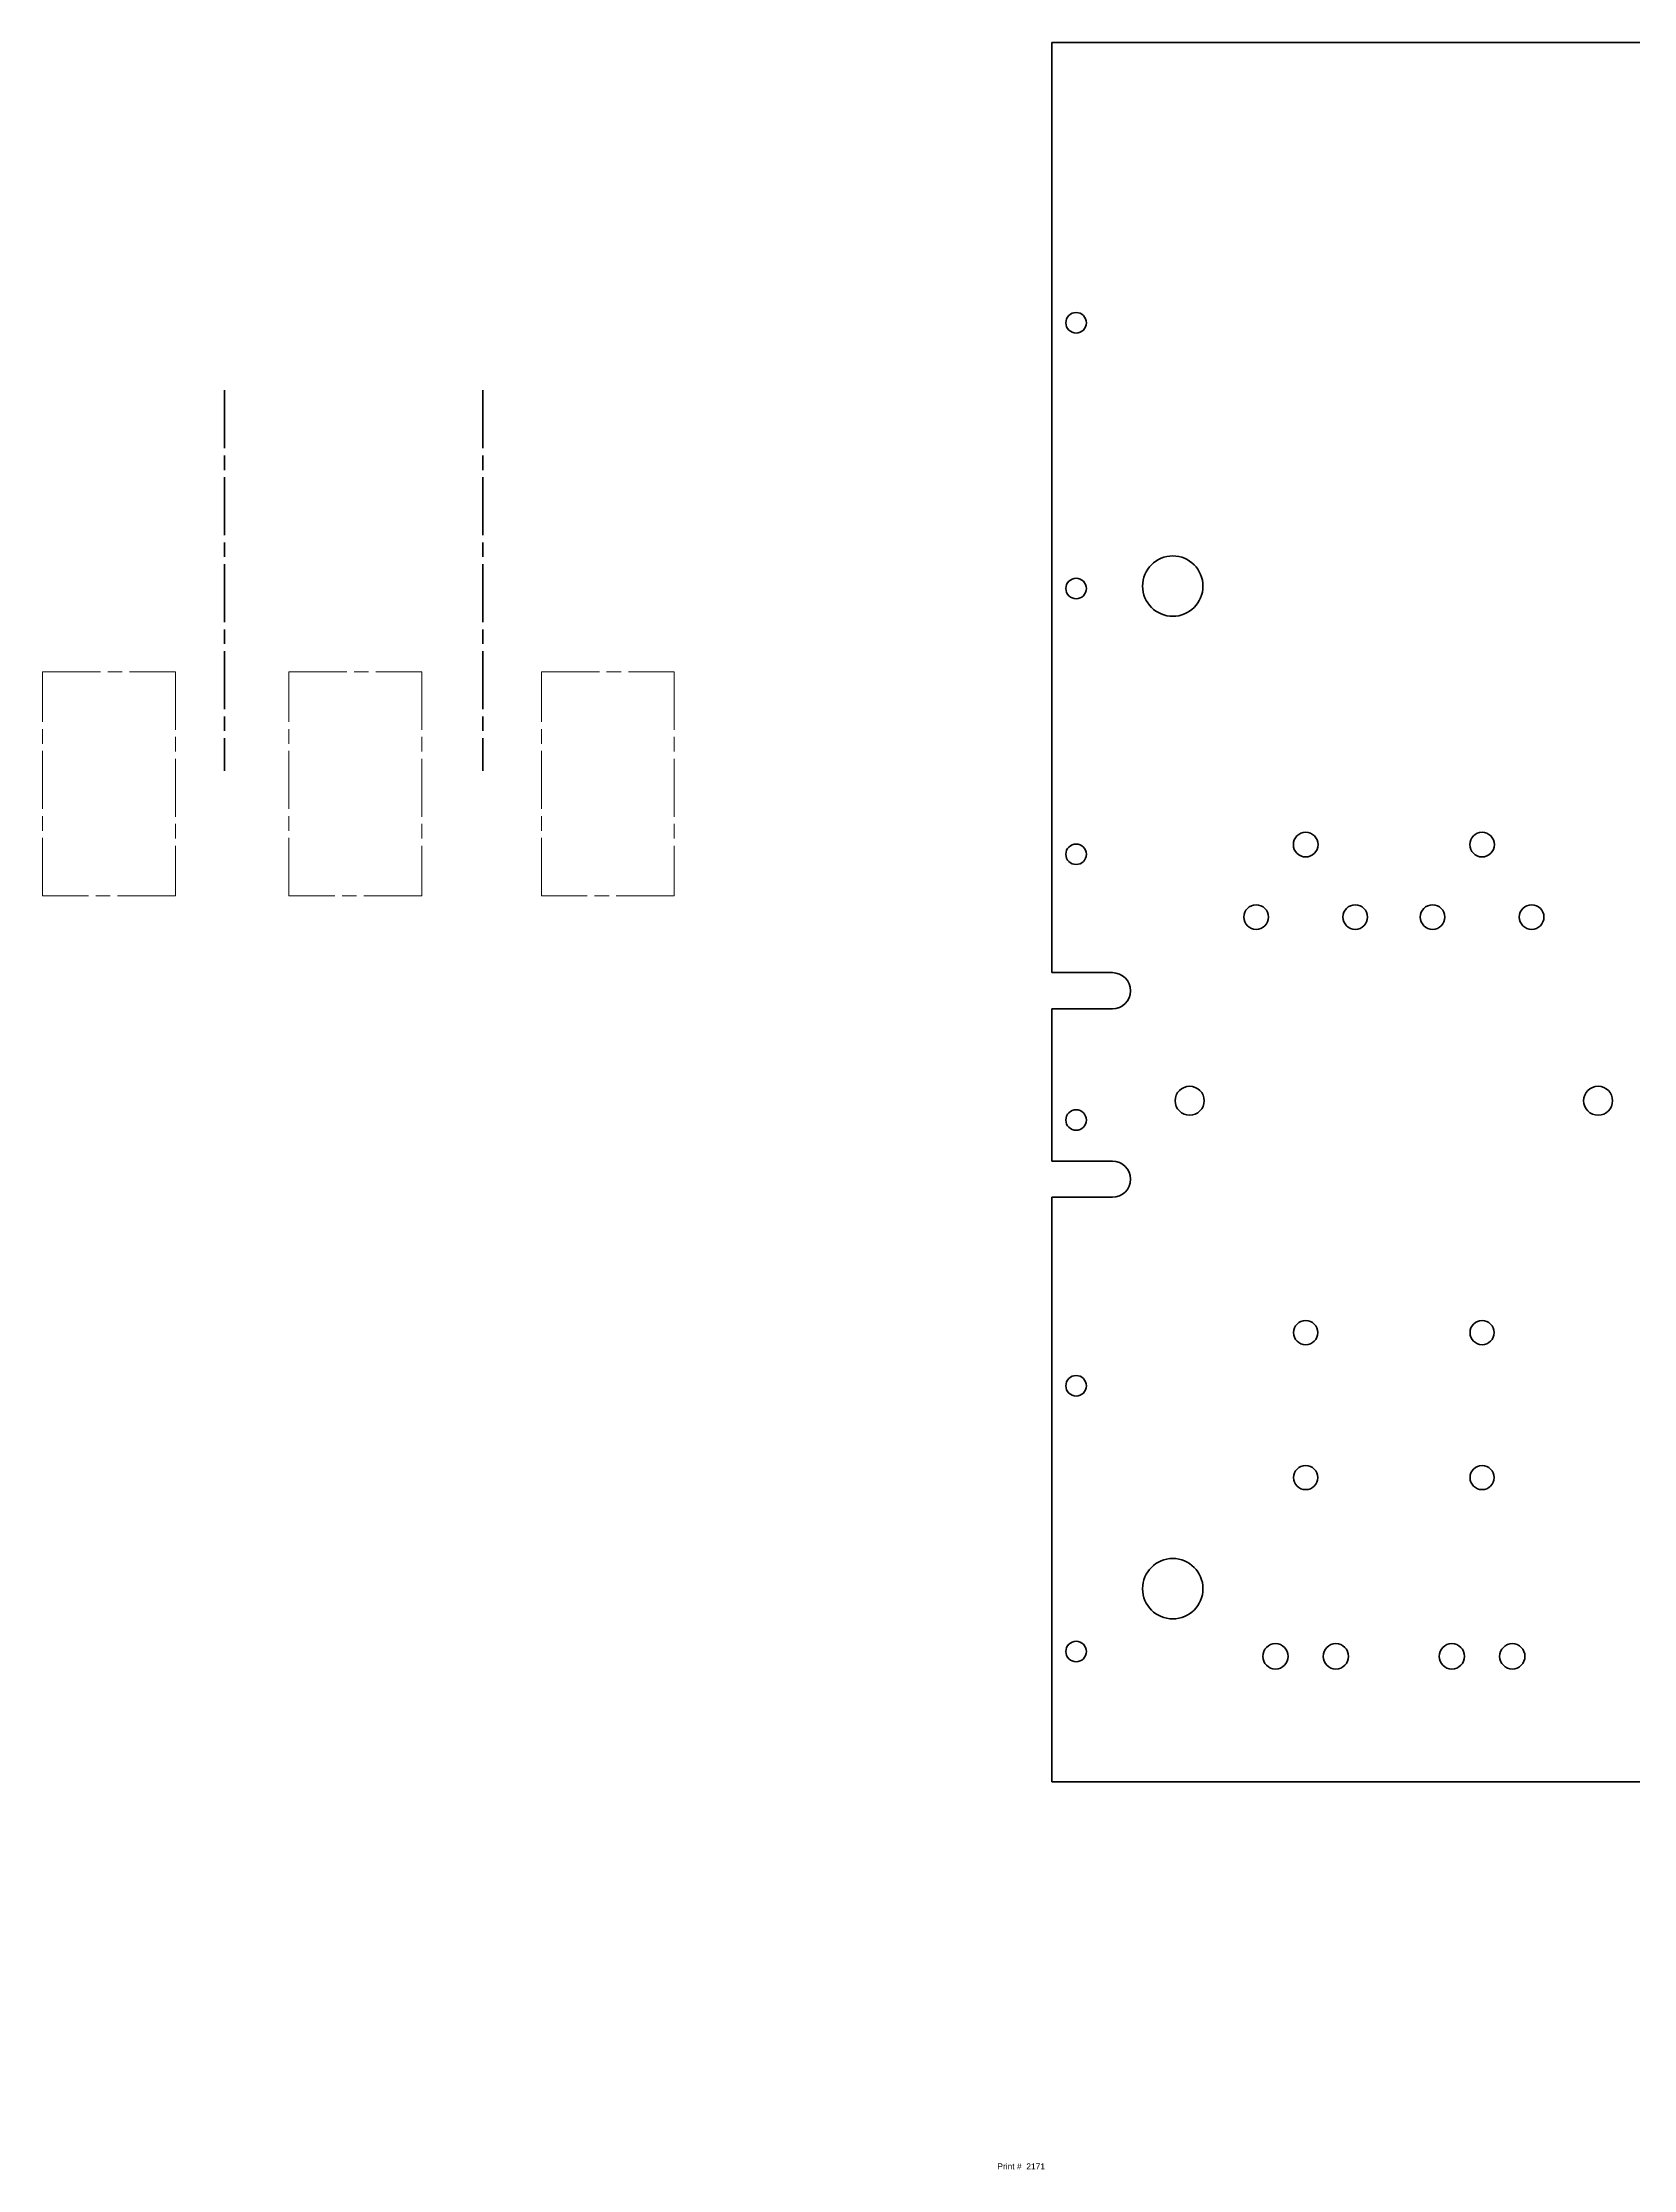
# Model space of a CAD drawing. Header units: millimetres. Extents: x -198 to 1135, y -25 to 856.
# Drawn here: x -198 to 461, y -25 to 856 of the extents above; entities that cross this region are included whole.
import ezdxf

# ---------------------------------------------------------------- set-up
doc = ezdxf.new("R2010")
doc.units = ezdxf.units.MM
doc.linetypes.add('ACAD_ISO08W100', pattern=[36, 24, -3, 6, -3])
for name, color, linetype, lineweight in [('Sketch Lines', 255, 'Continuous', 25), ('Symbols', 255, 'Continuous', 25), ('Text', 5, 'Continuous', 25), ('Visible Edges', 255, 'Continuous', 50)]:
    doc.layers.add(name, color=color, linetype=linetype, lineweight=lineweight)
doc.styles.add('Current-ISO', font='ARIAL.TTF')

# ---------------------------------------------------------------- blocks, each defined once
blk = doc.blocks.new('Print#', base_point=(211.58, 16.44))
at = {"layer": 'Text', "color": 179, "lineweight": 5, "insert": (201.72, 15.15), "char_height": 2.4892, "attachment_point": 7, "line_spacing_factor": 0.860186, "style": 'Current-ISO'}
blk.add_mtext('Print #  2171', dxfattribs=at)

msp = doc.modelspace()

# ---------------------------------------------------------------- linework, layer by layer
at = {"layer": 'Sketch Lines', "linetype": 'ACAD_ISO08W100', "lineweight": 70}
for p, q in [((-122.42, 711.65), (-122.42, 554.19)), ((-15.62, 711.65), (-15.62, 554.19))]:
    msp.add_line(p, q, dxfattribs=at)
at = {"layer": 'Sketch Lines', "linetype": 'ACAD_ISO08W100', "lineweight": 18}
for p, q in [((-197.74, 595.16), (-142.74, 595.16)), ((-197.74, 502.36), (-197.74, 595.16)), ((-142.74, 595.16), (-142.74, 502.36)), ((-95.81, 595.16), (-40.81, 595.16)), ((-95.81, 502.36), (-95.81, 595.16)), ((-40.81, 595.16), (-40.81, 502.36)), ((8.66, 595.16), (63.66, 595.16)), ((8.66, 502.36), (8.66, 595.16)), ((63.66, 595.16), (63.66, 502.36)), ((-142.74, 502.36), (-197.74, 502.36)), ((-40.81, 502.36), (-95.81, 502.36)), ((63.66, 502.36), (8.66, 502.36))]:
    msp.add_line(p, q, dxfattribs=at)
at = {"layer": 'Visible Edges', "linetype": 'Continuous', "lineweight": 35}
for p, q in [((219.92, 470.6), (219.92, 855.6)), ((219.92, 855.6), (1134.92, 855.6)), ((219.92, 470.6), (244.92, 470.6)), ((219.92, 392.6), (219.92, 455.6)), ((244.92, 455.6), (219.92, 455.6)), ((219.92, 392.6), (244.92, 392.6)), ((219.92, 135.6), (219.92, 377.6)), ((244.92, 377.6), (219.92, 377.6)), ((1134.92, 135.6), (219.92, 135.6))]:
    msp.add_line(p, q, dxfattribs=at)
for centre, radius in [((229.92, 739.6), 4.25), ((269.92, 630.6), 12.5), ((229.92, 629.6), 4.25), ((324.92, 523.6), 5.1), ((397.92, 523.6), 5.1), ((229.92, 519.6), 4.25), ((304.42, 493.6), 5.1), ((345.42, 493.6), 5.1), ((377.42, 493.6), 5.1), ((418.42, 493.6), 5.1), ((276.92, 417.6), 6), ((445.92, 417.6), 6), ((229.92, 409.6), 4.25), ((324.92, 321.6), 5), ((397.92, 321.6), 5), ((229.92, 299.6), 4.25), ((324.92, 261.6), 5), ((397.92, 261.6), 5), ((269.92, 215.6), 12.5), ((229.92, 189.6), 4.25), ((312.42, 187.6), 5.25), ((337.42, 187.6), 5.25), ((385.42, 187.6), 5.25), ((410.42, 187.6), 5.25)]:
    msp.add_circle(centre, radius, dxfattribs=at)
for centre in [(244.92, 463.1), (244.92, 385.1)]:
    msp.add_arc(centre, 7.5, 270, 90, dxfattribs=at)

# ---------------------------------------------------------------- block references
at = {"layer": 'Symbols'}
msp.add_blockref('Print#', (207.2, -23.51), dxfattribs=at)

doc.saveas('drawing.dxf')
